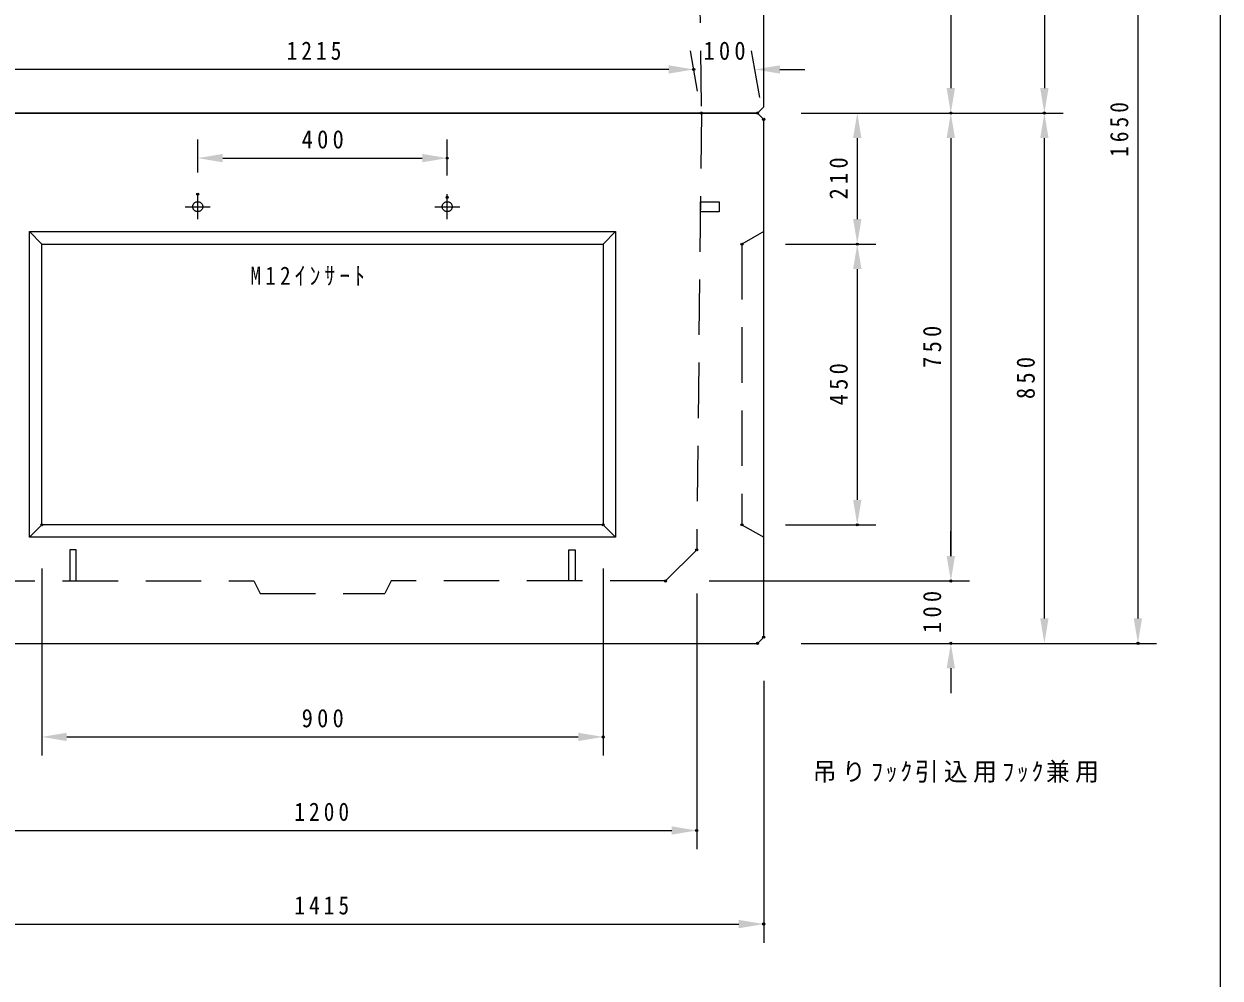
# Model space of a CAD drawing. Units: millimetres, scale not verified. Extents: x -4060 to 4060, y -2828 to 2828.
# Drawn here: x 2142 to 4060, y -18 to 1512 of the extents above; entities that cross this region are included whole.
import ezdxf

# ---------------------------------------------------------------- set-up
doc = ezdxf.new("R2010")
doc.units = ezdxf.units.MM
doc.header["$LTSCALE"] = 7
doc.header["$PDMODE"] = 32
doc.header["$PDSIZE"] = 3.5
doc.linetypes.add('USER1', pattern=[19.05, 12.7, -6.35])
for name, color, linetype, lineweight in [('0-1_DASHED', 7, 'USER1', 18), ('0-2_DIM', 7, 'Continuous', 18), ('0-3_LATER', 7, 'Continuous', 18), ('0-5_TXT', 7, 'Continuous', 18), ('0-7_LAYER', 7, 'Continuous', 18), ('0-A_NO', 7, 'Continuous', 18), ('0-B_NO2', 7, 'USER1', 18)]:
    doc.layers.add(name, color=color, linetype=linetype, lineweight=lineweight)
doc.layers.add('0-8_Defpoints', color=7, linetype='Continuous')
doc.styles.add('ＭＳ ゴシック', font='')
doc.styles.get('ＭＳ ゴシック').set_extended_font_data('MS Gothic')

# ---------------------------------------------------------------- blocks, each defined once
blk = doc.blocks.new('D34')
at = {"layer": '0-8_Defpoints'}
for p in [(7408.253, 4226.385), (7383.253, 4016.385), (7568.253, 4016.385)]:
    blk.add_point(p, dxfattribs=at)
at = {"layer": '0-A_NO'}
for p, q in [((7478.253, 4226.385), (7598.253, 4226.385)), ((7568.253, 4186.385), (7568.253, 4056.385)), ((7453.253, 4016.385), (7598.253, 4016.385))]:
    blk.add_line(p, q, dxfattribs=at)
for points in [[(7561.587, 4186.385), (7574.92, 4186.385), (7568.253, 4226.385)], [(7561.587, 4056.385), (7574.92, 4056.385), (7568.253, 4016.385)]]:
    blk.add_solid(points, dxfattribs=at)
at = {"layer": '0-A_NO', "insert": (7553.249, 4087.985), "char_height": 29.33, "attachment_point": 7, "rotation": 90, "style": 'ＭＳ ゴシック'}
blk.add_mtext('\\T1.38;\\W0.9;210', dxfattribs=at)
blk = doc.blocks.new('D35')
at = {"layer": '0-8_Defpoints'}
for p in [(6260.753, 3566.385), (7160.753, 3566.385), (7160.753, 3226.385)]:
    blk.add_point(p, dxfattribs=at)
at = {"layer": '0-A_NO'}
for p, q in [((6260.753, 3496.385), (6260.753, 3196.385)), ((7160.753, 3496.385), (7160.753, 3196.385)), ((6300.753, 3226.385), (7120.753, 3226.385))]:
    blk.add_line(p, q, dxfattribs=at)
for points in [[(6300.753, 3233.052), (6300.753, 3219.719), (6260.753, 3226.385)], [(7120.753, 3233.052), (7120.753, 3219.719), (7160.753, 3226.385)]]:
    blk.add_solid(points, dxfattribs=at)
at = {"layer": '0-A_NO', "insert": (6677.353, 3241.385), "char_height": 29.33, "attachment_point": 7, "style": 'ＭＳ ゴシック'}
blk.add_mtext('\\T1.38;\\W0.9;900', dxfattribs=at)
blk = doc.blocks.new('D36')
at = {"layer": '0-2_DIM'}
for p, q in [((6110.753, 3456.385), (6110.753, 3046.385)), ((7310.753, 3456.385), (7310.753, 3046.385)), ((6150.753, 3076.385), (7270.753, 3076.385))]:
    blk.add_line(p, q, dxfattribs=at)
for points in [[(6150.753, 3083.052), (6150.753, 3069.719), (6110.753, 3076.385)], [(7270.753, 3083.052), (7270.753, 3069.719), (7310.753, 3076.385)]]:
    blk.add_solid(points, dxfattribs=at)
at = {"layer": '0-8_Defpoints'}
for p in [(6110.753, 3526.385), (7310.753, 3526.385), (7310.753, 3076.385)]:
    blk.add_point(p, dxfattribs=at)
at = {"layer": '0-2_DIM', "insert": (6665.653, 3091.389), "char_height": 29.33, "attachment_point": 7, "style": 'ＭＳ ゴシック'}
blk.add_mtext('\\T1.39;\\W0.85;1200', dxfattribs=at)
blk = doc.blocks.new('D37')
at = {"layer": '0-2_DIM'}
for p, q in [((6003.253, 3316.385), (6003.253, 2896.385)), ((7418.253, 3316.385), (7418.253, 2896.385)), ((6043.253, 2926.385), (7378.253, 2926.385))]:
    blk.add_line(p, q, dxfattribs=at)
for points in [[(6043.253, 2933.052), (6043.253, 2919.719), (6003.253, 2926.385)], [(7378.253, 2933.052), (7378.253, 2919.719), (7418.253, 2926.385)]]:
    blk.add_solid(points, dxfattribs=at)
at = {"layer": '0-8_Defpoints'}
for p in [(6003.253, 3386.385), (7418.253, 3386.385), (7418.253, 2926.385)]:
    blk.add_point(p, dxfattribs=at)
at = {"layer": '0-2_DIM', "insert": (6665.653, 2941.385), "char_height": 29.33, "attachment_point": 7, "style": 'ＭＳ ゴシック'}
blk.add_mtext('\\T1.39;\\W0.85;1415', dxfattribs=at)
blk = doc.blocks.new('D38')
at = {"layer": '0-8_Defpoints'}
for p in [(7383.253, 4016.385), (7383.253, 3566.385), (7568.253, 3566.385)]:
    blk.add_point(p, dxfattribs=at)
at = {"layer": '0-A_NO'}
for p, q in [((7453.253, 4016.385), (7598.253, 4016.385)), ((7568.253, 3976.385), (7568.253, 3606.385)), ((7453.253, 3566.385), (7598.253, 3566.385))]:
    blk.add_line(p, q, dxfattribs=at)
for points in [[(7561.587, 3976.385), (7574.92, 3976.385), (7568.253, 4016.385)], [(7561.587, 3606.385), (7574.92, 3606.385), (7568.253, 3566.385)]]:
    blk.add_solid(points, dxfattribs=at)
at = {"layer": '0-A_NO', "insert": (7553.253, 3757.985), "char_height": 29.33, "attachment_point": 7, "rotation": 90, "style": 'ＭＳ ゴシック'}
blk.add_mtext('\\T1.38;\\W0.9;450', dxfattribs=at)
blk = doc.blocks.new('D39')
at = {"layer": '0-2_DIM'}
for p, q in [((7478.253, 4226.385), (7748.253, 4226.385)), ((7718.253, 4186.385), (7718.253, 3516.385)), ((7330.753, 3476.385), (7748.253, 3476.385))]:
    blk.add_line(p, q, dxfattribs=at)
for points in [[(7711.587, 4186.385), (7724.92, 4186.385), (7718.253, 4226.385)], [(7711.587, 3516.385), (7724.92, 3516.385), (7718.253, 3476.385)]]:
    blk.add_solid(points, dxfattribs=at)
at = {"layer": '0-8_Defpoints'}
for p in [(7408.253, 4226.385), (7260.753, 3476.385), (7718.253, 3476.385)]:
    blk.add_point(p, dxfattribs=at)
at = {"layer": '0-2_DIM', "insert": (7703.253, 3817.985), "char_height": 29.33, "attachment_point": 7, "rotation": 90, "style": 'ＭＳ ゴシック'}
blk.add_mtext('\\T1.38;\\W0.9;750', dxfattribs=at)
blk = doc.blocks.new('D40')
at = {"layer": '0-2_DIM'}
for p, q in [((7478.253, 4226.385), (7898.253, 4226.385)), ((7868.253, 3416.385), (7868.253, 4186.385)), ((7478.253, 3376.385), (7898.253, 3376.385))]:
    blk.add_line(p, q, dxfattribs=at)
for points in [[(7861.587, 4186.385), (7874.92, 4186.385), (7868.253, 4226.385)], [(7861.587, 3416.385), (7874.92, 3416.385), (7868.253, 3376.385)]]:
    blk.add_solid(points, dxfattribs=at)
at = {"layer": '0-8_Defpoints'}
for p in [(7408.253, 4226.385), (7868.253, 4226.385), (7408.253, 3376.385)]:
    blk.add_point(p, dxfattribs=at)
at = {"layer": '0-2_DIM', "insert": (7853.253, 3767.985), "char_height": 29.33, "attachment_point": 7, "rotation": 90, "style": 'ＭＳ ゴシック'}
blk.add_mtext('\\T1.38;\\W0.9;850', dxfattribs=at)
blk = doc.blocks.new('D42')
at = {"layer": '0-2_DIM'}
for p, q in [((7718.253, 3516.385), (7718.253, 3556.385)), ((7330.753, 3476.385), (7748.253, 3476.385)), ((7478.253, 3376.385), (7748.253, 3376.385)), ((7718.253, 3336.385), (7718.253, 3296.385))]:
    blk.add_line(p, q, dxfattribs=at)
for points in [[(7711.587, 3516.385), (7724.92, 3516.385), (7718.253, 3476.385)], [(7711.587, 3336.385), (7724.92, 3336.385), (7718.253, 3376.385)]]:
    blk.add_solid(points, dxfattribs=at)
at = {"layer": '0-8_Defpoints'}
for p in [(7260.753, 3476.385), (7408.253, 3376.385), (7718.253, 3376.385)]:
    blk.add_point(p, dxfattribs=at)
at = {"layer": '0-2_DIM', "insert": (7703.253, 3392.985), "char_height": 29.33, "attachment_point": 7, "rotation": 90, "style": 'ＭＳ ゴシック'}
blk.add_mtext('\\T1.38;\\W0.9;100', dxfattribs=at)
blk = doc.blocks.new('D43')
at = {"layer": '0-2_DIM'}
for p, q in [((7312.082, 4261.385), (7300.621, 4326.385)), ((7412.082, 4251.385), (7398.857, 4326.385)), ((7265.91, 4296.385), (7225.91, 4296.385)), ((7444.147, 4296.385), (7484.147, 4296.385))]:
    blk.add_line(p, q, dxfattribs=at)
for points in [[(7265.91, 4303.052), (7265.91, 4289.719), (7305.91, 4296.385)], [(7444.147, 4303.052), (7444.147, 4289.719), (7404.147, 4296.385)]]:
    blk.add_solid(points, dxfattribs=at)
at = {"layer": '0-8_Defpoints'}
for p in [(7305.91, 4296.385), (7318.253, 4226.385), (7418.253, 4216.385)]:
    blk.add_point(p, dxfattribs=at)
at = {"layer": '0-2_DIM', "insert": (7321.629, 4311.385), "char_height": 29.33, "attachment_point": 7, "style": 'ＭＳ ゴシック'}
blk.add_mtext('\\T1.38;\\W0.9;100', dxfattribs=at)
blk = doc.blocks.new('D44')
at = {"layer": '0-2_DIM'}
for p, q in [((6097.082, 4261.385), (6085.621, 4326.385)), ((7312.082, 4261.385), (7300.621, 4326.385)), ((7265.91, 4296.385), (6130.91, 4296.385))]:
    blk.add_line(p, q, dxfattribs=at)
for points in [[(6130.91, 4303.052), (6130.91, 4289.719), (6090.91, 4296.385)], [(7265.91, 4303.052), (7265.91, 4289.719), (7305.91, 4296.385)]]:
    blk.add_solid(points, dxfattribs=at)
at = {"layer": '0-8_Defpoints'}
for p in [(6090.91, 4296.385), (6103.253, 4226.385), (7318.253, 4226.385)]:
    blk.add_point(p, dxfattribs=at)
at = {"layer": '0-2_DIM', "insert": (6653.31, 4311.389), "char_height": 29.33, "attachment_point": 7, "style": 'ＭＳ ゴシック'}
blk.add_mtext('\\T1.39;\\W0.85;1215', dxfattribs=at)
blk = doc.blocks.new('D46')
at = {"layer": '0-2_DIM'}
for p, q in [((6510.753, 4131.385), (6510.753, 4184.24)), ((6910.753, 4126.385), (6910.753, 4184.24)), ((6550.753, 4154.24), (6870.753, 4154.24))]:
    blk.add_line(p, q, dxfattribs=at)
for points in [[(6550.753, 4160.907), (6550.753, 4147.573), (6510.753, 4154.24)], [(6870.753, 4160.907), (6870.753, 4147.573), (6910.753, 4154.24)]]:
    blk.add_solid(points, dxfattribs=at)
at = {"layer": '0-8_Defpoints'}
for p in [(6910.753, 4154.24), (6510.753, 4096.385), (6910.753, 4091.385)]:
    blk.add_point(p, dxfattribs=at)
at = {"layer": '0-2_DIM', "insert": (6677.353, 4169.24), "char_height": 29.33, "attachment_point": 7, "style": 'ＭＳ ゴシック'}
blk.add_mtext('\\T1.38;\\W0.9;400', dxfattribs=at)
blk = doc.blocks.new('D52')
at = {"layer": '0-2_DIM'}
for p, q in [((7478.253, 4926.385), (7898.253, 4926.385)), ((7868.253, 4886.385), (7868.253, 4266.385)), ((7478.253, 4226.385), (7898.253, 4226.385))]:
    blk.add_line(p, q, dxfattribs=at)
for points in [[(7861.587, 4886.385), (7874.92, 4886.385), (7868.253, 4926.385)], [(7861.587, 4266.385), (7874.92, 4266.385), (7868.253, 4226.385)]]:
    blk.add_solid(points, dxfattribs=at)
at = {"layer": '0-8_Defpoints'}
for p in [(7408.253, 4926.385), (7408.253, 4226.385), (7868.253, 4226.385)]:
    blk.add_point(p, dxfattribs=at)
at = {"layer": '0-2_DIM', "insert": (7853.253, 4542.985), "char_height": 29.33, "attachment_point": 7, "rotation": 90, "style": 'ＭＳ ゴシック'}
blk.add_mtext('\\T1.38;\\W0.9;700', dxfattribs=at)
blk = doc.blocks.new('D61')
at = {"layer": '0-2_DIM'}
for p, q in [((7330.753, 4776.385), (7748.253, 4776.385)), ((7718.253, 4736.385), (7718.253, 4266.385)), ((7478.253, 4226.385), (7748.253, 4226.385))]:
    blk.add_line(p, q, dxfattribs=at)
for points in [[(7711.587, 4736.385), (7724.92, 4736.385), (7718.253, 4776.385)], [(7711.587, 4266.385), (7724.92, 4266.385), (7718.253, 4226.385)]]:
    blk.add_solid(points, dxfattribs=at)
at = {"layer": '0-8_Defpoints'}
for p in [(7260.753, 4776.385), (7408.253, 4226.385), (7718.253, 4226.385)]:
    blk.add_point(p, dxfattribs=at)
at = {"layer": '0-2_DIM', "insert": (7703.253, 4467.985), "char_height": 29.33, "attachment_point": 7, "rotation": 90, "style": 'ＭＳ ゴシック'}
blk.add_mtext('\\T1.38;\\W0.9;550', dxfattribs=at)
blk = doc.blocks.new('D62')
at = {"layer": '0-5_TXT'}
for p, q in [((7003.253, 5026.385), (8048.253, 5026.385)), ((8018.253, 4986.385), (8018.253, 3416.385)), ((7478.253, 3376.385), (8048.253, 3376.385))]:
    blk.add_line(p, q, dxfattribs=at)
for points in [[(8011.587, 4986.385), (8024.92, 4986.385), (8018.253, 5026.385)], [(8011.587, 3416.385), (8024.92, 3416.385), (8018.253, 3376.385)]]:
    blk.add_solid(points, dxfattribs=at)
at = {"layer": '0-8_Defpoints'}
for p in [(6933.253, 5026.385), (7408.253, 3376.385), (8018.253, 3376.385)]:
    blk.add_point(p, dxfattribs=at)
at = {"layer": '0-5_TXT', "insert": (8003.253, 4156.285), "char_height": 29.33, "attachment_point": 7, "rotation": 90, "style": 'ＭＳ ゴシック'}
blk.add_mtext('\\T1.39;\\W0.85;1650', dxfattribs=at)

msp = doc.modelspace()

# ---------------------------------------------------------------- linework, layer by layer
at = {"layer": '0-1_DASHED'}
for p, q in [((3220.753, 1868.885), (3228.253, 1368.885)), ((2510.753, 618.885), (2520.753, 598.885)), ((2520.753, 598.885), (2720.753, 598.885))]:
    msp.add_line(p, q, dxfattribs=at)
for points in [[(2013.253, 1368.885), (2020.753, 668.885), (2070.753, 618.885), (2510.753, 618.885)], [(3228.253, 1368.885), (3220.753, 668.885), (3170.753, 618.885), (2730.753, 618.885), (2720.753, 598.885)]]:
    msp.add_lwpolyline(points, dxfattribs=at)
for points in [[(3256.646, 1210.885), (3226.646, 1210.885), (3226.646, 1226.885), (3256.646, 1226.885)], [(2225.753, 668.885), (2215.753, 668.885), (2215.753, 618.885), (2225.753, 618.885)], [(3015.753, 668.885), (3025.753, 668.885), (3025.753, 618.885), (3015.753, 618.885)]]:
    msp.add_lwpolyline(points, close=True, dxfattribs=at)
for centre in [(2420.753, 1218.885), (2820.753, 1218.885)]:
    msp.add_circle(centre, 8, dxfattribs=at)
at = {"layer": '0-3_LATER'}
for p, q in [((3328.253, 1378.885), (3328.253, 2058.885)), ((1923.253, 1368.885), (3318.253, 1368.885)), ((3318.253, 1368.885), (3328.253, 1378.885))]:
    msp.add_line(p, q, dxfattribs=at)
msp.add_lwpolyline([(1923.253, 518.885), (3318.253, 518.885), (3328.253, 528.885), (3328.253, 1358.885), (3318.253, 1368.885), (1923.253, 1368.885), (1913.253, 1358.885), (1913.253, 528.885)], close=True, dxfattribs=at)
at = {"layer": '0-7_LAYER'}
for p, q in [((2420.753, 1198.885), (2420.753, 1238.885)), ((2820.753, 1198.885), (2820.753, 1238.885)), ((2400.753, 1218.885), (2440.753, 1218.885)), ((2800.753, 1218.885), (2840.753, 1218.885))]:
    msp.add_line(p, q, dxfattribs=at)
for points in [[(-4060, -2827.5), (-4060, 2827.5), (4060, 2827.5), (4060, -2827.5)], [(4060, -2827.5), (-4060, -2827.5), (-4060, 2827.5), (4060, 2827.5)]]:
    msp.add_lwpolyline(points, close=True, dxfattribs=at)
at = {"layer": '0-A_NO'}
for p, q in [((2150.753, 1178.885), (2170.753, 1158.885)), ((3070.753, 1158.885), (3090.753, 1178.885)), ((2150.753, 688.885), (2170.753, 708.885)), ((3070.753, 708.885), (3090.753, 688.885))]:
    msp.add_line(p, q, dxfattribs=at)
for points in [[(2150.753, 1178.885), (3090.753, 1178.885), (3090.753, 688.885), (2150.753, 688.885)], [(2170.753, 1158.885), (3070.753, 1158.885), (3070.753, 708.885), (2170.753, 708.885)]]:
    msp.add_lwpolyline(points, close=True, dxfattribs=at)
at = {"layer": '0-B_NO2'}
msp.add_lwpolyline([(3328.253, 1178.885), (3293.253, 1158.885), (3293.253, 708.885), (3328.253, 688.885)], dxfattribs=at)

# ---------------------------------------------------------------- block references
at = {"layer": '0-2_DIM'}
for name in ['D52', 'D61', 'D44', 'D43', 'D39', 'D40', 'D46', 'D42', 'D36', 'D37']:
    msp.add_blockref(name, (-4090, -2857.5), dxfattribs=at)
at = {"layer": '0-5_TXT'}
msp.add_blockref('D62', (-4090, -2857.5), dxfattribs=at)
at = {"layer": '0-A_NO'}
for name in ['D34', 'D38', 'D35']:
    msp.add_blockref(name, (-4090, -2857.5), dxfattribs=at)

# ---------------------------------------------------------------- texts
at = {"layer": '0-5_TXT', "char_height": 29.33, "attachment_point": 7, "style": 'ＭＳ ゴシック'}
for s, insert in [('\\T1.4;\\W0.85;M12ｲﾝｻｰﾄ', (2505.184, 1092.12)), ('\\T1.23;\\W0.95;吊りﾌｯｸ引込用ﾌｯｸ兼用', (3406.947, 295.346))]:
    msp.add_mtext(s, dxfattribs=dict(at, insert=insert))

doc.saveas('drawing.dxf')
